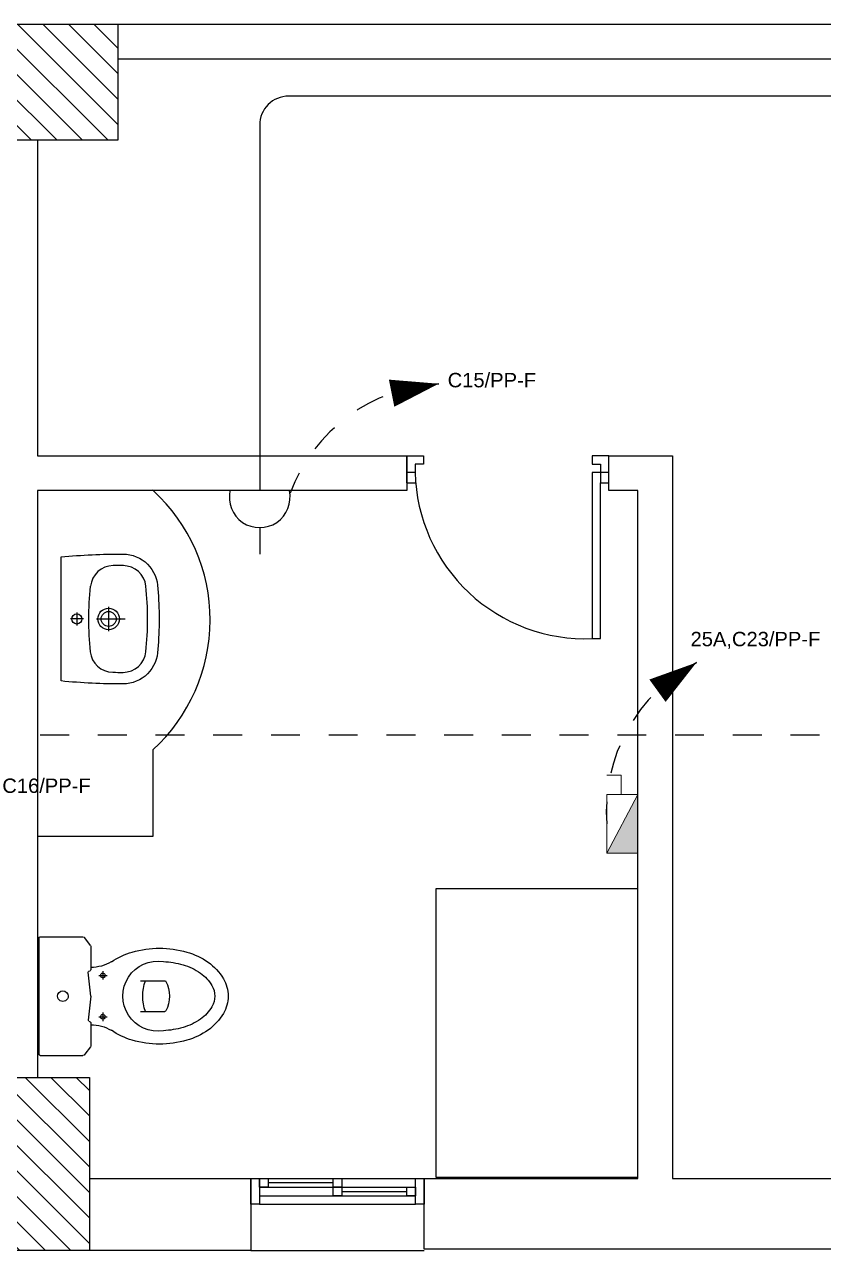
# Model space of a CAD drawing. Header units: metres. Extents: x -107 to 62, y 472 to 1032.
# Drawn here: x 20.492 to 23.261, y 482.807 to 487.057 of the extents above; entities that cross this region are included whole.
import ezdxf

# ---------------------------------------------------------------- set-up
doc = ezdxf.new("R2010")
doc.units = ezdxf.units.M
doc.header["$MEASUREMENT"] = 0
for name, pattern in [('DASHED', [0.75, 0.5, -0.25]), ('DASHED2', [0.375, 0.25, -0.125]), ('HIDDEN', [0.375, 0.25, -0.125])]:
    doc.linetypes.add(name, pattern=pattern)
doc.layers.get('0').update_dxf_attribs({"color": 8})
for name, color, linetype, lineweight in [('.', 7, 'Continuous', 9), ('E-SOCKET', 2, 'Continuous', 25), ('E-TEXT-I', 4, 'Continuous', 30), ('lighting linea', 3, 'DASHED2', 0), ('power', 3, 'Continuous', 9)]:
    doc.layers.add(name, color=color, linetype=linetype, lineweight=lineweight)
for name, color, linetype in [('A-1st-TOI$0$A-FLOR-PFIX', 140, 'Continuous'), ('A-1st-WALL$0$A-DOOR', 151, 'Continuous'), ('A-1st-WALL$0$A-GLAZ', 121, 'Continuous'), ('A-1st-WALL$0$A-WALL', 254, 'Continuous'), ('A-1st-WALL$0$A-WALL-ELEV', 31, 'Continuous'), ('A-COL-FNL$0$A-COLS-CONC', 6, 'Continuous'), ('A-COL-FNL$0$A-HTCH', 80, 'Continuous'), ('E-LEADER', 30, 'Continuous'), ('Power W', 3, 'Continuous')]:
    doc.layers.add(name, color=color, linetype=linetype)
doc.styles.get("Standard").update_dxf_attribs({"font": 'arial.ttf'})

# ---------------------------------------------------------------- blocks, each defined once
blk = doc.blocks.new('A-1st-TOI$0$xx')
for p, q in [((230843.0071, 3373964.5285), (230843.0071, 3373964.6285)), ((230842.9646, 3373964.571), (230843.0496, 3373964.571)), ((230842.9846, 3373964.461), (230843.0296, 3373964.461)), ((230843.0071, 3373964.4835), (230843.0071, 3373964.4385))]:
    blk.add_line(p, q)
blk.add_lwpolyline([(230843.2221, 3373964.406), (230842.7921, 3373964.406, -0.025815), (230842.7821, 3373964.621, -0.414214), (230842.9021, 3373964.741, -0.047619), (230843.1121, 3373964.741, -0.414214), (230843.2321, 3373964.621, -0.025815)], format="xyb", close=True)
for centre, radius in [((230843.0071, 3373964.571), 0.0375), ((230843.0071, 3373964.571), 0.026), ((230843.0071, 3373964.461), 0.0175)]:
    blk.add_circle(centre, radius)
for centre, radius, start, end in [((230842.9021, 3373964.6204), 0.08, 96.1194, 179.7054), ((230843.0071, 3373963.641), 1.065, 83.8806, 96.1194), ((230843.1121, 3373964.6204), 0.08, 0.2946, 83.8806), ((230844.8678, 3373964.6115), 2.0458, 179.7054, 180.6902), ((230842.9022, 3373964.5878), 0.08, 180.6902, 263.8874), ((230843.1119, 3373964.5866), 0.08, 276.1126, 359.3098), ((230841.1463, 3373964.6103), 2.0458, 359.3098, 0.2946), ((230843.0071, 3373965.566), 1.065, 263.8874, 276.1126)]:
    blk.add_arc(centre, radius, start, end)
blk = doc.blocks.new('A-1st-TOI$0$TOILET')
at = {"layer": 'A-1st-TOI$0$A-FLOR-PFIX'}
for p, q in [((-205.6, 78.5), (-205.6, -69.2)), ((200.9, 83.2), (-200.9, 83.2)), ((205.6, 78.5), (205.6, -69.2)), ((-175.6, -95.3), (-201.7, -76.7)), ((175.6, -95.3), (201.7, -76.7)), ((-92.8, -97), (-170.3, -97)), ((-86.7, -89.9), (-89.5, -95.1)), ((0, -97), (-83, -88)), ((0, -97), (82.6, -88.1)), ((86.5, -90.4), (88.1, -94.6)), ((170.3, -97), (91.6, -97))]:
    blk.add_line(p, q, dxfattribs=at)
at = {"layer": 'A-1st-TOI$0$A-FLOR-PFIX', "color": 8}
for p, q in [((-71.6, -124.7), (-71.6, -153.6)), ((71.6, -124.3), (71.6, -153.6)), ((-56.6, -138.6), (-86.3, -138.6)), ((86.9, -138.6), (57.6, -138.6)), ((-53.1, -268.6), (-53.1, -353.5)), ((53.1, -268.6), (53.1, -353.5))]:
    blk.add_line(p, q, dxfattribs=at)
at = {"layer": 'A-1st-TOI$0$A-FLOR-PFIX', "extrusion": (0, 0, -1)}
for centre, major_axis, start_param, end_param in [((-200.9, 78.5), (3.27, -3.27), 2.356194, 3.926991), ((200.9, 78.5), (3.27, 3.27), 5.497787, 7.068583), ((-196.3, -69.2), (6.53, 6.53), 2.976444, 3.926991), ((196.3, -69.2), (6.53, -6.53), -0.785398, 0.165149), ((-170.3, -87.8), (6.53, 6.53), 2.356194, 2.976444), ((-243.3, -96.2), (101.8, -101.8), -0.779719, -0.263382), ((-92.8, -93.3), (2.61, 2.61), 1.293407, 2.356194), ((-83.4, -91.7), (2.61, -2.61), 2.864203, 4.034681), ((83, -91.7), (2.61, -2.61), 3.819301, 5.127948), ((91.6, -93.3), (2.61, -2.61), 0.785398, 1.986355), ((243.3, -96.2), (101.8, 101.8), 3.404975, 3.921312), ((170.3, -87.8), (6.53, -6.53), 0.165149, 0.785398), ((87.8, -310.3), (177.2, 177.2), 4.208831, 4.530769), ((-87.8, -310.3), (177.2, -177.2), -1.389176, -1.067238), ((0, -329.2), (85.8, 85.8), 3.768292, 7.227283), ((172.9, -334.9), (239.8, -239.8), 2.356194, 2.638034), ((-172.9, -334.9), (239.8, -239.8), -1.067238, -0.785398), ((172.9, -334.9), (239.8, 239.8), 3.645151, 3.926991), ((-172.9, -334.9), (239.8, 239.8), 0.785398, 1.067238), ((172.9, -334.9), (207.2, -207.2), 2.074355, 2.310238), ((-172.9, -334.9), (207.2, 207.2), 0.831354, 1.067238), ((87.8, -359.5), (144.6, 144.6), 3.316917, 3.645151), ((-87.8, -359.5), (144.6, -144.6), -0.503558, -0.175324), ((87.8, -359.5), (177.2, 177.2), 3.316917, 3.645151), ((-87.8, -359.5), (177.2, -177.2), -0.503558, -0.175324), ((34, -397.2), (130.8, -130.8), 1.320326, 1.74612), ((34, -397.2), (98.1, 98.1), 2.891122, 3.316917), ((-34, -397.2), (98.1, -98.1), -0.175324, 0.250471), ((-34, -397.2), (130.8, 130.8), 1.395472, 1.821267), ((0, -454.6), (50.9, -50.9), 0.785398, 1.320326), ((0, -454.6), (50.9, 50.9), 1.821267, 2.356194), ((0, -454.6), (83.6, -83.6), 0.785398, 1.320326), ((0, -454.6), (83.6, 83.6), 1.821267, 2.356194)]:
    blk.add_ellipse(centre, major_axis=major_axis, ratio=1, start_param=start_param, end_param=end_param, dxfattribs=at)
at = {"layer": 'A-1st-TOI$0$A-FLOR-PFIX', "color": 8, "extrusion": (0, 0, -1)}
for centre, major_axis, start_param, end_param in [((0, 0), (13.1, -13.1), 0.785398, 3.926991), ((0, 0), (13.1, -13.1), 3.926991, 7.068583), ((-71.6, -138.6), (5.72, 5.72), 3.926991, 7.068583), ((-71.6, -138.6), (5.72, 5.72), 0.785398, 3.926991), ((71.6, -138.6), (5.72, 5.72), 3.926991, 7.068583), ((71.6, -138.6), (5.72, 5.72), 0.785398, 3.926991), ((0, -434.5), (111.3, 111.3), 5.153406, 5.842169), ((-49.4, -353.5), (2.61, 2.61), 2.846054, 3.926991), ((0, -260.8), (76.9, -76.9), 0.295539, 1.275258), ((49.4, -353.5), (2.61, -2.61), -0.785398, 0.295539)]:
    blk.add_ellipse(centre, major_axis=major_axis, ratio=1, start_param=start_param, end_param=end_param, dxfattribs=at)
blk = doc.blocks.new('A-1st-TOI')
at = {"layer": 'A-1st-TOI$0$A-FLOR-PFIX'}
for p, q in [((18186, 5171.5), (17786, 5170.1)), ((17786, 5170.1), (17786, 3971.5)), ((18186, 4271.5), (18186, 3971.5)), ((18186, 3971.5), (17786, 3971.5)), ((19866, 3790.1), (19166, 3790.1)), ((19166, 3790.1), (19166, 2790.1)), ((19866, 2790.1), (19866, 3790.1)), ((19166, 2790.1), (19866, 2790.1))]:
    blk.add_line(p, q, dxfattribs=at)
blk.add_arc((17775.4, 4721.5), 609.2, 312.3788, 47.4217, dxfattribs=at)
at = {"layer": 'A-1st-TOI$0$A-FLOR-PFIX', "xscale": 1000, "yscale": 1000, "zscale": 1000, "rotation": 270}
blk.add_blockref('A-1st-TOI$0$xx', (-3373946538.2, 230847732.2), dxfattribs=at)
at = {"layer": 'A-1st-TOI$0$A-FLOR-PFIX', "rotation": 90}
blk.add_blockref('A-1st-TOI$0$TOILET', (17874.1, 3417.7), dxfattribs=at)
blk = doc.blocks.new('A-1st-WALL$0$DOO1')
at = {"layer": 'A-1st-WALL$0$A-DOOR'}
for q in [(-74, -74), (-34.4, -120)]:
    blk.add_line((-74, -120), q, dxfattribs=at)
blk.add_lwpolyline([(-37, -74), (-74, -74), (-74, 0), (0, 0), (0, -37), (-37, -37), (-37, -74, 0.418149), (752, -813.9)], format="xyb", dxfattribs=at)
blk.add_lwpolyline([(826, -74), (752, -74), (752, -813.9), (789, -813.9), (789, -120), (826, -120), (826, 0), (752, 0), (752, -37), (789, -37), (789, -120)], dxfattribs=at)
blk = doc.blocks.new('A-1st-WALL$0$Win 1000')
for p, q in [((-450, 150), (450, 150)), ((-450, 100), (450, 100)), ((25, 75), (400, 75)), ((-450, 50), (450, 50)), ((-450, 0), (450, 0)), ((-25, 25), (-400, 25))]:
    blk.add_line(p, q)
for points in [[(-500, 0), (-450, 0), (-450, 150), (-500, 150)], [(450, 0), (500, 0), (500, 150), (450, 150)], [(-25, 50), (25, 50), (25, 100), (-25, 100)], [(400, 50), (450, 50), (450, 100), (400, 100)], [(-450, 0), (-400, 0), (-400, 50), (-450, 50)], [(-25, 0), (25, 0), (25, 50), (-25, 50)]]:
    blk.add_lwpolyline(points, close=True)
blk = doc.blocks.new('A-1st-WALL')
at = {"layer": 'A-1st-WALL$0$A-WALL'}
for p, q in [((23386, 6785.9), (18066, 6785.9)), ((23386, 6665.9), (18066, 6665.9)), ((17786, 6385.9), (17786, 5290.1)), ((17786, 5290.1), (19066, 5290.1)), ((19065.8, 5290.1), (19065.8, 5170.1)), ((19766, 5170.1), (19766, 5290.1)), ((19766, 5290.1), (19986, 5290.1)), ((19986, 5290.1), (19986, 2785.9)), ((19065.8, 5170.1), (17786, 5170.1)), ((17786, 5170.1), (17786, 3135.9)), ((19866, 5170.1), (19766, 5170.1)), ((19866, 2785.9), (19866, 5170.1)), ((17966, 2785.9), (18526, 2785.9)), ((18526, 2785.9), (18526, 2535.9)), ((19126, 2540.1), (19126, 2785.9)), ((19126, 2785.9), (19866, 2785.9)), ((19986, 2785.9), (21076, 2785.9)), ((18526, 2535.9), (17966, 2535.9)), ((21076, 2540.1), (19126, 2540.1))]:
    blk.add_line(p, q, dxfattribs=at)
at = {"layer": 'A-1st-WALL$0$A-WALL-ELEV'}
blk.add_line((18526, 2535.9), (19126, 2535.9), dxfattribs=at)
at = {"layer": 'A-1st-WALL$0$A-DOOR', "xscale": 0.7780309869113328, "yscale": 0.7780309869113328, "zscale": 0.7780309869113328, "rotation": 359.9999999921326}
blk.add_blockref('A-1st-WALL$0$DOO1', (19123.3, 5290.1), dxfattribs=at)
at = {"layer": 'A-1st-WALL$0$A-GLAZ', "xscale": -0.5999999999097964, "yscale": 0.5999999999097964, "zscale": 0.5999999999097964, "rotation": 180}
blk.add_blockref('A-1st-WALL$0$Win 1000', (18826, 2785.9), dxfattribs=at)
blk = doc.blocks.new('A-COL-FNL')
at = {"layer": 'A-COL-FNL$0$A-HTCH'}
h = blk.add_hatch(dxfattribs=at)
h.set_pattern_fill('ANSI31', color=256, scale=500, angle=90)
h.paths.add_polyline_path([(18066, 6785.9), (17666, 6785.9), (17666, 6385.9), (18066, 6385.9)])
h = blk.add_hatch(dxfattribs=at)
h.set_pattern_fill('ANSI31', color=256, scale=500, angle=90)
h.paths.add_polyline_path([(17666, 3135.9), (17966, 3135.9), (17966, 2535.9), (17666, 2535.9)])
at = {"layer": 'A-COL-FNL$0$A-COLS-CONC'}
for points in [[(17666, 6385.9), (18066, 6385.9), (18066, 6785.9), (17666, 6785.9)], [(17666, 3135.9), (17966, 3135.9), (17966, 2535.9), (17666, 2535.9)]]:
    blk.add_lwpolyline(points, close=True, dxfattribs=at)
blk = doc.blocks.new('disconnector Switch')
at = {"layer": '.', "linetype": 'Continuous', "lineweight": 0, "ltscale": 0.4}
h = blk.add_hatch(color=3, dxfattribs=at)
h.dxf.hatch_style = 1
h.paths.add_polyline_path([(43.6, 154.7), (-37.8, 0), (43.6, 0)])
at = {"layer": 'power', "color": 3, "linetype": 'Continuous', "lineweight": 0, "ltscale": 0.02}
for p, q in [((0, 205.9), (-38.1, 205.9)), ((0, 154.7), (0, 205.9)), ((-37.8, 154.7), (-37.8, 0)), ((-37.8, 0), (43.6, 154.7)), ((43.6, 154.7), (-37.8, 154.7)), ((43.6, 0), (43.6, 154.7)), ((-37.8, 0), (43.6, 0))]:
    blk.add_line(p, q, dxfattribs=at)
blk = doc.blocks.new('*U127')
blk.add_line((233, 512.3), (309.4, 559.6))
blk.add_lwpolyline([(309.4, 559.6, 0, 96, 0), (174.8, 461.8, 96, 96, 0)], format="xyseb")
at = {"linetype": 'HIDDEN', "ltscale": 0.2}
blk.add_arc((581.3, 44), 583, 117.8068, 184.3237, dxfattribs=at)
blk = doc.blocks.new('h socket')
at = {"layer": 'E-SOCKET'}
for p, q in [((0, 0.1441), (0, 0.2476)), ((-0.1155, 0), (0.1155, 0))]:
    blk.add_line(p, q, dxfattribs=at)
blk.add_arc((0, 0.0258), 0.1183, 347.4312, 192.5776, dxfattribs=at)
blk = doc.blocks.new('H s')
at = {"xscale": 1.050492552334089, "yscale": 1.050492552334089, "zscale": 1.050492552334089}
blk.add_blockref('h socket', (0, 0), dxfattribs=at)

msp = doc.modelspace()

# ---------------------------------------------------------------- linework, layer by layer
at = {"layer": 'Power W', "color": 7, "linetype": 'Continuous', "lineweight": 25, "ltscale": 0.4}
msp.add_lwpolyline([(24.3021, 486.8086), (21.4072, 486.8086, 0.414236), (21.3072, 486.7086), (21.3073, 485.4411)], format="xyb", dxfattribs=at)
at = {"layer": 'Power W', "color": 6, "linetype": 'DASHED2', "lineweight": 25, "ltscale": 0.4}
msp.add_lwpolyline([(26.2466, 484.5937), (20.1031, 484.5937, 0.414214), (20.0031, 484.4937), (20.0031, 484.034)], format="xyb", dxfattribs=at)

# ---------------------------------------------------------------- block references
at = {"xscale": 0.001, "yscale": 0.001, "zscale": 0.001}
for name in ['A-1st-WALL', 'A-1st-TOI']:
    msp.add_blockref(name, (2.7511, 480.271), dxfattribs=at)
at = {"layer": 'E-LEADER'}
for p, xscale, yscale, zscale, rotation in [((21.4128, 485.432), 0.0009999999999999996, 0.0009999999999999996, 0.0009999999999999996, 335.3505554324014), ((22.5099, 484.2859), 0.001, 0.001, 0.001, 359.886385096741)]:
    msp.add_blockref('*U127', p, dxfattribs=dict(at, xscale=xscale, yscale=yscale, zscale=zscale, rotation=rotation))
at = {"layer": 'lighting linea', "color": 2, "linetype": 'DASHED', "ltscale": 0.4, "xscale": 0.001, "yscale": 0.001, "zscale": 0.001}
msp.add_blockref('A-COL-FNL', (2.7511, 480.271), dxfattribs=at)
at = {"layer": 'power', "xscale": 0.8477581206247471, "yscale": 0.8477581206247471, "zscale": 0.8477581206247471, "rotation": 180.0000000000159}
msp.add_blockref('H s', (21.3072, 485.4411), dxfattribs=at)
at = {"layer": 'power', "color": 2, "xscale": 0.0013164874928771, "yscale": 0.0013164874928771, "zscale": 0.0013164874928771}
msp.add_blockref('disconnector Switch', (22.5597, 484.184), dxfattribs=at)

# ---------------------------------------------------------------- texts
at = {"layer": 'E-TEXT-I', "color": 3, "linetype": 'DASHED', "lineweight": 0, "ltscale": 0.4}
for s, p in [('C15/PP-F', (21.9586, 485.7992, 0)), ('25A,C23/PP-F', (22.8002, 484.9016)), ('C16/PP-F', (20.4155, 484.3931, 0))]:
    msp.add_text(s, height=0.04992, dxfattribs=at).set_placement(p)

doc.saveas('drawing.dxf')
